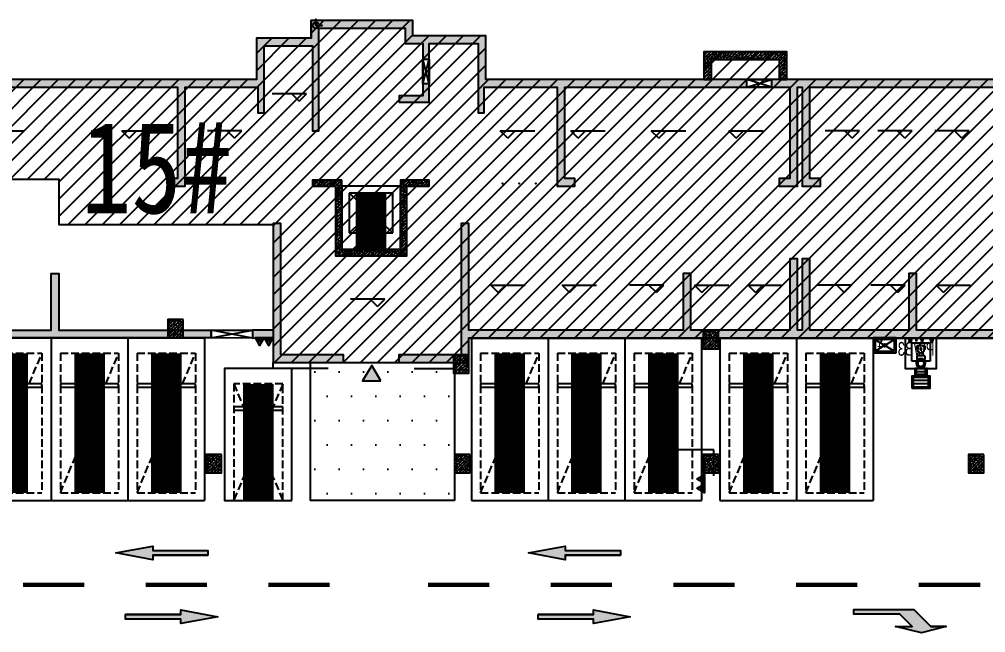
# Model space of a CAD drawing. Extents: x -1338203 to 1886333, y -783476 to 1038610.
# Drawn here: x 580519 to 612019, y 276740 to 296739 of the extents above; entities that cross this region are included whole.
import ezdxf
from ezdxf.enums import TextEntityAlignment as Align

# ---------------------------------------------------------------- set-up
doc = ezdxf.new("R2010")
doc.units = 0
doc.header["$LTSCALE"] = 1000
doc.header["$MEASUREMENT"] = 0
doc.linetypes.add('A-001-平面B2$0$__DASH', pattern=[0.35, 0.25, -0.1])
doc.linetypes.add('DASH', pattern=[0.35, 0.25, -0.1])
for name, color, linetype in [('0P-EQUIP-CW', 7, 'Continuous'), ('0P-PIPE-CW', 3, 'Continuous'), ('A-001-平面参照B1$0$0A-ELEV-PATT', 8, 'Continuous'), ('A-001-平面参照B1$0$0G-NOTE', 4, 'Continuous'), ('A-001-平面参照B1$0$AUDIT_D_220531184525-2', 40, 'Continuous'), ('A-001-车位参照B1$0$A-001-车位参照B1$0$0A-P-PKNG-CAR(A)', 43, 'Continuous'), ('A-001-车位参照B1$0$A-001-车位参照B1$0$0A-P-PKNG-CAR(B)', 21, 'Continuous'), ('A-15-平面B1$0$0A-A-SYMB-ELEV', 150, 'Continuous'), ('A-15-平面B1$0$0A-E-EVTR', 2, 'Continuous'), ('A-15-平面B1$0$0A-S-WALL', 255, 'Continuous'), ('A-15-平面B1$0$A-烟道风道', 57, 'Continuous'), ('p-a-core', 1, 'Continuous'), ('p-a-mini', 150, 'Continuous'), ('p-a-regular', 5, 'Continuous'), ('S-15-柱墙B1_1$0$0S-CW-HATCH', 251, 'Continuous'), ('S-15-柱墙B1_1$0$0S-CW-HATCH-UP', 251, 'Continuous'), ('S-15-柱墙B1_1$0$0S-CW-LINE', 72, 'Continuous'), ('S-15-柱墙B1_1$0$0S-S-HOLE', 55, 'Continuous'), ('S001地下一墙柱$0$S001地下一墙柱$0$0S-CC-LINE', 52, 'Continuous'), ('S001地下一墙柱$0$S001地下一墙柱$0$0S-CW-HATCH', 251, 'Continuous'), ('S001地下一墙柱$0$S001地下一墙柱$0$0S-CW-HATCH-UP', 251, 'Continuous'), ('中心线', 42, 'Continuous'), ('地面指向箭头', 7, 'Continuous'), ('负一层消火栓$0$0P-DIM-FH', 3, 'Continuous'), ('负一层消火栓$0$0P-EQUIP-FH', 7, 'Continuous'), ('负一层集水坑及排水沟$0$P001-预留预埋-B1$0$0A-O-FIXT', 6, 'Continuous'), ('负一层集水坑及排水沟$0$P001-预留预埋-B1$0$0P-EQUIP-WW', 7, 'Continuous'), ('负一层集水坑及排水沟$0$P001-预留预埋-B1$0$A-001-平面B1$0$0A-A-HATH', 8, 'Continuous'), ('负一层集水坑及排水沟$0$P001-预留预埋-B1$0$A-001-平面B1$0$0A-P-ROOF-DRAN', 190, 'Continuous'), ('负一层集水坑及排水沟$0$P001-预留预埋-B1$0$P001-预留预埋-B1$0$0P-EQUIP-WW', 7, 'Continuous')]:
    doc.layers.add(name, color=color, linetype=linetype)
for name, color, linetype, plot in [('A-001-主楼相对位置参照$0$AAD-A-MARK', 6, 'Continuous', False), ('A-15-平面B1$0$AAD-A-MARK', 6, 'Continuous', False), ('S-15-柱墙B1_1$0$AUDIT_D_210419165616-0', 6, 'Continuous', False)]:
    doc.layers.add(name, color=color, linetype=linetype, plot=plot)
doc.styles.add('A-001-平面参照B1$0$AAD-HT', font='simhei.ttf', dxfattribs={"width": 0.6})
doc.styles.add('负一层集水坑及排水沟$0$P001-预留预埋-B1$0$P001-预留预埋-B1$0$AAD-TXT', font='AAD-TXT.shx', dxfattribs={"width": 0.7, "height": 3, "bigfont": 'AAD-HZTXT.shx'})
pattern_1 = [(45, (0, 0), (-53.0330086, 53.0330086), []), (50, (0, 0), (215.178055, -18.82564), [22.5, -247.5]), (355, (0, 0), (-41.6254, 225.65764), [18, -198]), (100.4514, (17.93, -1.57), (173.552815, 206.83186), [19.12206, -210.342634]), (46.1842, (0, 60), (320.17231, -49.6557), [33.75, -371.25]), (96.6356, (26.68, 55.86), (280.39881, 292.23536), [28.68309, -315.5139]), (351.1842, (0, 60), (280.39858, 292.23558), [27, -297]), (21, (30, 45), (179.072116, -120.785667), [22.5, -247.5]), (326, (30, 45), (72.9946, 217.54501), [18, -198]), (71.4514, (44.92, 34.93), (252.06679, 96.75915), [19.12206, -210.342634]), (37.5, (0, 0), (3.647957, 99.868156), [0, -195.6, 0, -201, 0, -198.75]), (7.5, (0, 0), (78.920861, 118.323514), [0, -114.6, 0, -191.1, 0, -75.75]), (327.5, (-66.9, 0), (160.146731, -6.7664615), [0, -75, 0, -234, 0, -310.5]), (317.5, (-96.9, 0), (174.95585, 30.031495), [0, -97.5, 0, -155.4, 0, -220.5])]
pattern_2 = [(45, (0, 0), (-53.0330086, 53.0330086), []), (50, (0, 0), (215.178055, -18.82564), [22.5, -247.5]), (355, (0, 0), (-41.6254, 225.65764), [18, -198]), (100.4514, (17.93, -1.57), (173.552815, 206.83186), [19.12206, -210.342634]), (46.1842, (0, 60), (320.17231, -49.6557), [33.75, -371.25]), (96.6356, (26.68, 55.86), (280.39881, 292.23536), [28.68309, -315.5139]), (351.1842, (0, 60), (280.39858, 292.23558), [27, -297]), (21, (30, 45), (179.072116, -120.785667), [22.5, -247.5]), (326, (30, 45), (72.9946, 217.545014), [18, -198]), (71.4514, (44.92, 34.93), (252.06679, 96.75915), [19.12206, -210.342634]), (37.5, (0, 0), (3.647957, 99.868156), [0, -195.6, 0, -201, 0, -198.75]), (7.5, (0, 0), (78.920861, 118.323514), [0, -114.6, 0, -191.1, 0, -75.75]), (327.5, (-66.9, 0), (160.146731, -6.7664615), [0, -75, 0, -234, 0, -310.5]), (317.5, (-96.9, 0), (174.95585, 30.031495), [0, -97.5, 0, -155.4, 0, -220.5])]

# ---------------------------------------------------------------- blocks, each defined once
blk = doc.blocks.new('A-001-平面参照B1')
at = {"layer": 'A-001-平面参照B1$0$0A-ELEV-PATT'}
h = blk.add_hatch(dxfattribs=at)
h.set_pattern_fill('DOTS', color=256, scale=500)
h.set_pattern_definition([(0, (-766365.4, -306889.1), (396.875, 793.75), [0, -793.75])])
h.paths.add_polyline_path([(-171659, -25840), (-176359, -25840), (-176359, -21340), (-171659, -21340)])
at = {"layer": 'A-001-平面参照B1$0$AUDIT_D_220531184525-2', "ltscale": 0.002}
blk.add_lwpolyline([(-171659, -25840), (-176359, -25840), (-176359, -21340), (-171659, -21340)], close=True, dxfattribs=at)
at = {"layer": 'A-001-平面参照B1$0$0G-NOTE', "style": 'A-001-平面参照B1$0$AAD-HT', "width": 0.8}
blk.add_text('15#', height=3000, rotation=0, dxfattribs=at).set_placement((-183827, -14973), align=Align.MIDDLE_LEFT)
blk = doc.blocks.new('负一层集水坑及排水沟$0$P001-预留预埋-B1$0$$lvtry$00000191')
at = {"color": 0}
for p, q in [((-250, -50, 0), (-39, -219, 0)), ((39, -219, 0), (250, -50, 0)), ((-250, -450, 0), (-39, -281, 0)), ((39, -281, 0), (250, -450, 0))]:
    blk.add_line(p, q, dxfattribs=at)
at = {"color": 0, "elevation": 0}
for points in [[(300, -500), (300, 0), (-300, 0), (-300, -500)], [(250, -450), (250, -50), (-250, -50), (-250, -450)]]:
    blk.add_lwpolyline(points, close=True, dxfattribs=at)
at = {"color": 0}
blk.add_circle((0, -250, 0), 50, dxfattribs=at)
for p in [(0, -50, 0), (0, -250, 0)]:
    blk.add_point(p, dxfattribs=at)
blk = doc.blocks.new('负一层集水坑及排水沟$0$A$C2D5B4FF3')
at = {"layer": '负一层集水坑及排水沟$0$P001-预留预埋-B1$0$A-001-平面B1$0$0A-A-HATH'}
h = blk.add_hatch(dxfattribs=at)
h.set_pattern_fill('STEEL', color=256, scale=150, angle=495)
h.set_pattern_definition([(180, (-208180, -40365.8), (-2e-05, -238.125), []), (180, (-208264.19, -40450), (-2e-05, -238.125), [])])
h.paths.add_polyline_path([(50, 328), (350, 328), (350, 0), (50, 0)])
at = {"layer": '负一层集水坑及排水沟$0$P001-预留预埋-B1$0$0P-EQUIP-WW'}
for p, q in [((450, 491), (-50, 491)), ((450, 391), (-50, 391))]:
    blk.add_line(p, q, dxfattribs=at)
for points in [[(-100, 641), (500, 641), (500, 241), (-100, 241)], [(-50, 591), (450, 591), (450, 291), (-50, 291)]]:
    blk.add_lwpolyline(points, close=True, dxfattribs=at)
at = {"layer": '负一层集水坑及排水沟$0$P001-预留预埋-B1$0$A-001-平面B1$0$0A-P-ROOF-DRAN'}
for points in [[(0, 0), (0, 241), (400, 241), (400, 0)], [(50, 241), (350, 241), (350, 0), (50, 0)]]:
    blk.add_lwpolyline(points, close=True, dxfattribs=at)
blk = doc.blocks.new('负一层集水坑及排水沟$0$P001-预留预埋-B1$0$EREF')
at = {"layer": '负一层集水坑及排水沟$0$P001-预留预埋-B1$0$P001-预留预埋-B1$0$0P-EQUIP-WW'}
for p, q in [((81104, 163835), (81104, 163235)), ((81704, 163835), (81104, 163835)), ((81704, 163235), (81704, 163835)), ((81748, 163902), (81730, 163920)), ((81767, 163905), (81733, 163939)), ((81777, 163917), (81745, 163949)), ((81274, 163735), (81337, 163735)), ((81274, 163735), (81274, 163719)), ((81274, 163719), (81317, 163719)), ((81274, 163706), (81306, 163706)), ((81274, 163706), (81274, 163615)), ((81274, 163615), (81285, 163615)), ((81345, 163529), (81345, 163416)), ((81463, 163529), (81463, 163416)), ((81471, 163735), (81534, 163735)), ((81491, 163719), (81534, 163719)), ((81502, 163706), (81534, 163706)), ((81523, 163615), (81534, 163615)), ((81534, 163735), (81534, 163719)), ((81534, 163706), (81534, 163615)), ((81104, 163235), (81704, 163235)), ((81270, 163416), (81538, 163416)), ((81270, 163416), (81270, 163295)), ((81270, 163295), (81538, 163295)), ((81328, 163289), (81480, 163289)), ((81328, 163289), (81328, 163280)), ((81328, 163280), (81480, 163280)), ((81345, 163295), (81345, 163289)), ((81345, 163280), (81345, 163252)), ((81463, 163295), (81463, 163289)), ((81463, 163280), (81463, 163252)), ((81480, 163289), (81480, 163280)), ((81538, 163416), (81538, 163295))]:
    blk.add_line(p, q, dxfattribs=at)
blk.add_lwpolyline([(80904, 163992), (80904, 162992), (81904, 162992), (81904, 163992)], close=True, dxfattribs=at)
for centre, radius in [((81054, 163926), 50), ((81054, 163926), 35), ((81369, 163926), 40), ((81369, 163926), 25), ((81554, 163926), 25), ((81554, 163926), 15), ((81754, 163926), 50), ((81754, 163926), 25), ((81404, 163635), 121), ((81404, 163635), 27), ((81404, 163170), 151), ((81404, 163170), 102)]:
    blk.add_circle(centre, radius, dxfattribs=at)
at = {"layer": '负一层集水坑及排水沟$0$P001-预留预埋-B1$0$P001-预留预埋-B1$0$0P-EQUIP-WW', "style": '负一层集水坑及排水沟$0$P001-预留预埋-B1$0$P001-预留预埋-B1$0$AAD-TXT', "width": 0.7}
blk.add_text('PWB3', height=450, dxfattribs=at).set_placement((80962, 163414, 3000))
blk = doc.blocks.new('负一层集水坑及排水沟')
at = {"xscale": -1}
blk.add_blockref('负一层集水坑及排水沟$0$P001-预留预埋-B1$0$EREF', (-75055, -184533), dxfattribs=at)
at = {"ltscale": 0.002, "xscale": -1, "rotation": 180}
blk.add_blockref('负一层集水坑及排水沟$0$A$C2D5B4FF3', (-156659, -21540), dxfattribs=at)
at = {"layer": '负一层集水坑及排水沟$0$P001-预留预埋-B1$0$0A-O-FIXT', "xscale": 1.25, "yscale": 0.96}
blk.add_blockref('负一层集水坑及排水沟$0$P001-预留预埋-B1$0$$lvtry$00000191', (-157634, -20540, 0), dxfattribs=at)
blk = doc.blocks.new('S-15-柱墙B1_1', base_point=(-588474, -346969))
at = {"layer": 'S-15-柱墙B1_1$0$0S-CW-HATCH'}
h = blk.add_hatch(color=256, dxfattribs=at)
h.dxf.hatch_style = 1
h.paths.add_polyline_path([(-555084, -357159), (-555084, -356909), (-555534, -356909), (-555534, -353429), (-555784, -353429), (-555784, -357709), (-557824, -357709), (-557824, -357959), (-555534, -357959), (-555534, -357159)])
h.paths.add_polyline_path([(-551715, -357159), (-551715, -356909), (-554084, -356909), (-554084, -357159)])
h.paths.add_polyline_path([(-560414, -348869), (-560614, -348869), (-560614, -349469), (-559634, -349469), (-559634, -349269), (-560414, -349269)], flags=17)
h.paths.add_polyline_path([(-584784, -348869), (-584984, -348869), (-584984, -349269), (-585764, -349269), (-585764, -349469), (-584784, -349469)], flags=17)
h.paths.add_polyline_path([(-600324, -350829), (-600574, -350829), (-600574, -357159), (-600224, -357160), (-600224, -356909), (-600324, -356909), (-600324, -352209), (-599974, -352209), (-599974, -351959), (-600324, -351959)])
h.paths.add_polyline_path([(-545074, -355509), (-544824, -355509), (-544824, -356609), (-545074, -356609), (-545074, -356909), (-548299, -356909), (-548299, -355969), (-548549, -355969), (-548549, -356909), (-550365, -356909), (-550365, -357159), (-544824, -357159), (-544824, -350829), (-545074, -350829), (-545074, -350129), (-544824, -350129), (-544824, -348729), (-554984, -348729), (-554984, -347379), (-556764, -347379), (-556764, -346809), (-560084, -346809), (-560084, -347309), (-562464, -347309), (-562464, -348729), (-582934, -348729), (-582934, -347309), (-585314, -347309), (-585314, -346809), (-588634, -346809), (-588634, -347379), (-590414, -347379), (-590414, -348729), (-600574, -348729), (-600574, -350129), (-600324, -350129), (-600324, -348979), (-592984, -348979), (-592984, -351959), (-593314, -351959), (-593314, -352209), (-592734, -352209), (-592734, -348979), (-590364, -348979), (-590364, -349819), (-590164, -349819), (-590164, -347629), (-588584, -347629), (-588584, -350409), (-588384, -350409), (-588384, -347059), (-585564, -347059), (-585564, -347559), (-584984, -347559), (-584984, -348069), (-584784, -348069), (-584784, -347559), (-583184, -347559), (-583184, -349819), (-582984, -349819), (-582984, -348979), (-580614, -348979), (-580614, -352209), (-580034, -352209), (-580034, -351959), (-580364, -351959), (-580364, -348979), (-574424, -348979), (-574424, -348729), (-573624, -348729), (-573624, -348979), (-573024, -348979), (-573024, -351959), (-573374, -351959), (-573374, -352209), (-572774, -352209), (-572774, -348979), (-572624, -348979), (-572624, -352209), (-572024, -352209), (-572024, -351959), (-572374, -351959), (-572374, -348979), (-565034, -348979), (-565034, -351959), (-565364, -351959), (-565364, -352209), (-564784, -352209), (-564784, -348979), (-562414, -348979), (-562414, -349819), (-562214, -349819), (-562214, -347559), (-560614, -347559), (-560614, -348069), (-560414, -348069), (-560414, -347559), (-559834, -347559), (-559834, -347059), (-557014, -347059), (-557014, -350409), (-556814, -350409), (-556814, -347629), (-555234, -347629), (-555234, -349819), (-555034, -349819), (-555034, -348979), (-552664, -348979), (-552664, -352209), (-552084, -352209), (-552084, -351959), (-552414, -351959), (-552414, -348979), (-545074, -348979), (-545074, -351959), (-545424, -351959), (-545424, -352209), (-545074, -352209)])
h = blk.add_hatch(color=256, dxfattribs=at)
h.dxf.hatch_style = 1
h.paths.add_polyline_path([(-575574, -348729), (-575574, -348079), (-573374, -348079), (-573374, -348729), (-573124, -348729), (-573124, -347829), (-575824, -347829), (-575824, -348729)])
h = blk.add_hatch(color=256, dxfattribs=at)
h.dxf.hatch_style = 1
h.paths.add_polyline_path([(-587634, -352009), (-588584, -352009), (-588584, -352209), (-587834, -352209), (-587834, -354479), (-585514, -354479), (-585514, -352209), (-584784, -352209), (-584784, -352009), (-585714, -352009), (-585714, -354279), (-587634, -354279)])
h = blk.add_hatch(color=256, dxfattribs=at)
h.dxf.hatch_style = 1
h.paths.add_polyline_path([(-590539, -357160), (-589864, -357159), (-589864, -357959), (-587574, -357959), (-587574, -357709), (-589614, -357709), (-589614, -353429), (-589864, -353429), (-589864, -356909), (-590539, -356909)])
h = blk.add_hatch(color=256, dxfattribs=at)
h.dxf.hatch_style = 1
h.paths.add_polyline_path([(-559624, -357959), (-559624, -357709), (-561664, -357709), (-561664, -353429), (-561914, -353429), (-561914, -356909), (-568899, -356909), (-568899, -355059), (-569149, -355059), (-569149, -356909), (-572374, -356909), (-572374, -354579), (-572624, -354579), (-572624, -356909), (-572774, -356909), (-572774, -354579), (-573024, -354579), (-573024, -356909), (-576249, -356909), (-576249, -355059), (-576499, -355059), (-576499, -356909), (-583484, -356909), (-583484, -353429), (-583734, -353429), (-583734, -357709), (-585774, -357709), (-585774, -357959), (-583484, -357959), (-583484, -357159), (-561914, -357159), (-561914, -357959)])
h = blk.add_hatch(color=256, dxfattribs=at)
h.dxf.hatch_style = 1
h.paths.add_polyline_path([(-597099, -356909), (-597099, -355059), (-596849, -355059), (-596849, -356909), (-591889, -356909), (-591889, -357159), (-599024, -357160), (-599024, -356909)])
at = {"layer": 'S-15-柱墙B1_1$0$0S-CW-HATCH-UP'}
h = blk.add_hatch(dxfattribs=at)
h.set_pattern_fill('钢筋混凝土', color=256, scale=30)
h.set_pattern_definition([(45, (0, 0), (-53.0330086, 53.0330086), []), (50, (0, 0), (215.178055, -18.82564), [22.5, -247.5]), (355, (0, 0), (-41.6254, 225.65764), [18, -198]), (100.4514, (17.93, -1.57), (173.552815, 206.83186), [19.12206, -210.342634]), (46.1842, (0, 60), (320.17231, -49.6557), [33.75, -371.25]), (96.6356, (26.68, 55.86), (280.39881, 292.23536), [28.68309, -315.5139]), (351.1842, (0, 60), (280.39858, 292.23558), [27, -297]), (21, (30, 45), (179.072116, -120.785667), [22.5, -247.5]), (326, (30, 45), (72.9946, 217.545014), [18, -198]), (71.4514, (44.92, 34.93), (252.06679, 96.75915), [19.12206, -210.342634]), (37.5, (0, 0), (3.647957, 99.868156), [0, -195.6, 0, -201, 0, -198.75]), (7.5, (0, 0), (78.920861, 118.323514), [0, -114.6, 0, -191.1, 0, -75.75]), (327.5, (-66.9, 0), (160.146731, -6.7664615), [0, -75, 0, -234, 0, -310.5]), (317.5, (-96.9, 0), (174.95585, 30.031495), [0, -97.5, 0, -155.4, 0, -220.5])])
h.paths.add_polyline_path([(-555084, -357159), (-555084, -356909), (-555534, -356909), (-555534, -353429), (-555784, -353429), (-555784, -357709), (-557824, -357709), (-557824, -357959), (-555534, -357959), (-555534, -357159)])
h.paths.add_polyline_path([(-551715, -357159), (-551715, -356909), (-554084, -356909), (-554084, -357159)])
h.paths.add_polyline_path([(-560414, -348869), (-560614, -348869), (-560614, -349469), (-559634, -349469), (-559634, -349269), (-560414, -349269)], flags=17)
h.paths.add_polyline_path([(-584784, -348869), (-584984, -348869), (-584984, -349269), (-585764, -349269), (-585764, -349469), (-584784, -349469)], flags=17)
h.paths.add_polyline_path([(-600324, -350829), (-600574, -350829), (-600574, -357159), (-600224, -357160), (-600224, -356909), (-600324, -356909), (-600324, -352209), (-599974, -352209), (-599974, -351959), (-600324, -351959)])
h.paths.add_polyline_path([(-545074, -355509), (-544824, -355509), (-544824, -356609), (-545074, -356609), (-545074, -356909), (-548299, -356909), (-548299, -355969), (-548549, -355969), (-548549, -356909), (-550365, -356909), (-550365, -357159), (-544824, -357159), (-544824, -350829), (-545074, -350829), (-545074, -350129), (-544824, -350129), (-544824, -348729), (-554984, -348729), (-554984, -347379), (-556764, -347379), (-556764, -346809), (-560084, -346809), (-560084, -347309), (-562464, -347309), (-562464, -348729), (-582934, -348729), (-582934, -347309), (-585314, -347309), (-585314, -346809), (-588634, -346809), (-588634, -347379), (-590414, -347379), (-590414, -348729), (-600574, -348729), (-600574, -350129), (-600324, -350129), (-600324, -348979), (-592984, -348979), (-592984, -351959), (-593314, -351959), (-593314, -352209), (-592734, -352209), (-592734, -348979), (-590364, -348979), (-590364, -349819), (-590164, -349819), (-590164, -347629), (-588584, -347629), (-588584, -350409), (-588384, -350409), (-588384, -347059), (-585564, -347059), (-585564, -347559), (-584984, -347559), (-584984, -348069), (-584784, -348069), (-584784, -347559), (-583184, -347559), (-583184, -349819), (-582984, -349819), (-582984, -348979), (-580614, -348979), (-580614, -352209), (-580034, -352209), (-580034, -351959), (-580364, -351959), (-580364, -348979), (-574424, -348979), (-574424, -348729), (-573624, -348729), (-573624, -348979), (-573024, -348979), (-573024, -351959), (-573374, -351959), (-573374, -352209), (-572774, -352209), (-572774, -348979), (-572624, -348979), (-572624, -352209), (-572024, -352209), (-572024, -351959), (-572374, -351959), (-572374, -348979), (-565034, -348979), (-565034, -351959), (-565364, -351959), (-565364, -352209), (-564784, -352209), (-564784, -348979), (-562414, -348979), (-562414, -349819), (-562214, -349819), (-562214, -347559), (-560614, -347559), (-560614, -348069), (-560414, -348069), (-560414, -347559), (-559834, -347559), (-559834, -347059), (-557014, -347059), (-557014, -350409), (-556814, -350409), (-556814, -347629), (-555234, -347629), (-555234, -349819), (-555034, -349819), (-555034, -348979), (-552664, -348979), (-552664, -352209), (-552084, -352209), (-552084, -351959), (-552414, -351959), (-552414, -348979), (-545074, -348979), (-545074, -351959), (-545424, -351959), (-545424, -352209), (-545074, -352209)])
h = blk.add_hatch(dxfattribs=at)
h.set_pattern_fill('钢筋混凝土', color=256, scale=30)
h.set_pattern_definition(pattern_2)
h.paths.add_polyline_path([(-575574, -348729), (-575574, -348079), (-573374, -348079), (-573374, -348729), (-573124, -348729), (-573124, -347829), (-575824, -347829), (-575824, -348729)])
h = blk.add_hatch(dxfattribs=at)
h.set_pattern_fill('钢筋混凝土', color=256, scale=30)
h.set_pattern_definition(pattern_1)
h.paths.add_polyline_path([(-587634, -352009), (-588584, -352009), (-588584, -352209), (-587834, -352209), (-587834, -354479), (-585514, -354479), (-585514, -352209), (-584784, -352209), (-584784, -352009), (-585714, -352009), (-585714, -354279), (-587634, -354279)])
h = blk.add_hatch(dxfattribs=at)
h.set_pattern_fill('钢筋混凝土', color=256, scale=30)
h.set_pattern_definition(pattern_2)
h.paths.add_polyline_path([(-590539, -357160), (-589864, -357159), (-589864, -357959), (-587574, -357959), (-587574, -357709), (-589614, -357709), (-589614, -353429), (-589864, -353429), (-589864, -356909), (-590539, -356909)])
h = blk.add_hatch(dxfattribs=at)
h.set_pattern_fill('钢筋混凝土', color=256, scale=30)
h.set_pattern_definition(pattern_1)
h.paths.add_polyline_path([(-559624, -357959), (-559624, -357709), (-561664, -357709), (-561664, -353429), (-561914, -353429), (-561914, -356909), (-568899, -356909), (-568899, -355059), (-569149, -355059), (-569149, -356909), (-572374, -356909), (-572374, -354579), (-572624, -354579), (-572624, -356909), (-572774, -356909), (-572774, -354579), (-573024, -354579), (-573024, -356909), (-576249, -356909), (-576249, -355059), (-576499, -355059), (-576499, -356909), (-583484, -356909), (-583484, -353429), (-583734, -353429), (-583734, -357709), (-585774, -357709), (-585774, -357959), (-583484, -357959), (-583484, -357159), (-561914, -357159), (-561914, -357959)])
h = blk.add_hatch(dxfattribs=at)
h.set_pattern_fill('钢筋混凝土', color=256, scale=30)
h.set_pattern_definition(pattern_2)
h.paths.add_polyline_path([(-597099, -356909), (-597099, -355059), (-596849, -355059), (-596849, -356909), (-591889, -356909), (-591889, -357159), (-599024, -357160), (-599024, -356909)])
at = {"layer": 'S-15-柱墙B1_1$0$0S-CW-LINE'}
for points in [[(-600324, -348979), (-592984, -348979), (-592984, -351959), (-593314, -351959), (-593314, -352209), (-592734, -352209), (-592734, -348979), (-590364, -348979), (-590364, -349819), (-590164, -349819), (-590164, -347629), (-588584, -347629), (-588584, -350409), (-588384, -350409), (-588384, -347059), (-585564, -347059), (-585564, -347559), (-584984, -347559), (-584984, -349269), (-585764, -349269), (-585764, -349469), (-584784, -349469), (-584784, -347559), (-583184, -347559), (-583184, -349819), (-582984, -349819), (-582984, -348979), (-580614, -348979), (-580614, -352209), (-580034, -352209), (-580034, -351959), (-580364, -351959), (-580364, -348979), (-573024, -348979), (-573024, -351959), (-573374, -351959), (-573374, -352209), (-572774, -352209), (-572774, -348979), (-572624, -348979), (-572624, -352209), (-572024, -352209), (-572024, -351959), (-572374, -351959), (-572374, -348979), (-565034, -348979)], [(-562464, -348729), (-582934, -348729), (-582934, -347309), (-585314, -347309), (-585314, -346809), (-588634, -346809), (-588634, -347379), (-590414, -347379), (-590414, -348729), (-600574, -348729)], [(-575574, -348729), (-575574, -348079), (-573374, -348079), (-573374, -348729), (-573124, -348729), (-573124, -347829), (-575824, -347829), (-575824, -348729), (-575574, -348729)], [(-590539, -357160), (-589864, -357159), (-589864, -357959), (-587574, -357959), (-587574, -357709), (-589614, -357709), (-589614, -353429), (-589864, -353429), (-589864, -356909), (-590539, -356909), (-590539, -357160)], [(-597099, -356909), (-597099, -355059), (-596849, -355059), (-596849, -356909), (-591889, -356909), (-591889, -357159), (-599024, -357160), (-599024, -356909), (-597099, -356909)]]:
    blk.add_lwpolyline(points, dxfattribs=at)
blk.add_lwpolyline([(-587634, -352009), (-588584, -352009), (-588584, -352209), (-587834, -352209), (-587834, -354479), (-585514, -354479), (-585514, -352209), (-584784, -352209), (-584784, -352009), (-585714, -352009), (-585714, -354279), (-587634, -354279)], close=True, dxfattribs=at)
at = {"layer": 'S-15-柱墙B1_1$0$0S-CW-LINE', "flags": 128}
blk.add_lwpolyline([(-561914, -356909), (-568899, -356909), (-568899, -355059), (-569149, -355059), (-569149, -356909), (-572374, -356909), (-572374, -354579), (-572624, -354579), (-572624, -356909), (-572774, -356909), (-572774, -354579), (-573024, -354579), (-573024, -356909), (-576249, -356909), (-576249, -355059), (-576499, -355059), (-576499, -356909), (-583484, -356909), (-583484, -353429), (-583734, -353429), (-583734, -357709), (-585774, -357709), (-585774, -357959), (-583484, -357959), (-583484, -357159), (-561914, -357159)], dxfattribs=at)
at = {"layer": 'S-15-柱墙B1_1$0$0S-S-HOLE'}
for p, q in [((-584984, -348869), (-584784, -348069)), ((-584784, -348869), (-584984, -348069)), ((-574424, -348979), (-573624, -348729)), ((-573624, -348979), (-574424, -348729)), ((-591889, -357159), (-590539, -356909)), ((-590539, -357160), (-591889, -356909))]:
    blk.add_line(p, q, dxfattribs=at)
for points in [[(-584984, -348069), (-584784, -348069), (-584784, -348869), (-584984, -348869)], [(-574424, -348729), (-573624, -348729), (-573624, -348979), (-574424, -348979)], [(-591889, -356909), (-590539, -356909), (-590539, -357160), (-591889, -357159)]]:
    blk.add_lwpolyline(points, close=True, dxfattribs=at)
at = {"layer": 'S-15-柱墙B1_1$0$0S-S-HOLE', "flags": 128}
blk.add_lwpolyline([(-599024, -357159), (-599024, -356909), (-597099, -356909), (-597099, -355059), (-596849, -355059), (-596849, -356909), (-591889, -356909), (-591889, -357159), (-599024, -357159)], dxfattribs=at)
at = {"layer": 'S-15-柱墙B1_1$0$AUDIT_D_210419165616-0'}
blk.add_lwpolyline([(-588474, -346969), (-588274, -346969), (-588474, -346969), (-588474, -346769), (-588474, -346969), (-588474, -346769)], close=True, dxfattribs=at)
blk.add_circle((-588474, -346969), 100, dxfattribs=at)
blk.add_circle((-588474, -346969), 100, dxfattribs=at)
blk.add_circle((-588474, -346969), 100, dxfattribs=at)
blk = doc.blocks.new('S001地下一墙柱')
at = {"layer": 'S001地下一墙柱$0$S001地下一墙柱$0$0S-CW-HATCH'}
h = blk.add_hatch(color=256, dxfattribs=at)
h.dxf.hatch_style = 1
h.paths.add_polyline_path([(-180502, -19940), (-181002, -19940), (-181002, -20540), (-180502, -20540)])
h = blk.add_hatch(color=256, dxfattribs=at)
h.dxf.hatch_style = 1
h.paths.add_polyline_path([(-163059, -20290), (-163559, -20290), (-163559, -20890), (-163059, -20890)])
h = blk.add_hatch(color=256, dxfattribs=at)
h.dxf.hatch_style = 1
h.paths.add_polyline_path([(-171189, -21090), (-171689, -21090), (-171689, -21690), (-171189, -21690)])
h = blk.add_hatch(color=256, dxfattribs=at)
h.dxf.hatch_style = 1
h.paths.add_polyline_path([(-179259, -24340), (-179759, -24340), (-179759, -24940), (-179259, -24940)])
h = blk.add_hatch(color=256, dxfattribs=at)
h.dxf.hatch_style = 1
h.paths.add_polyline_path([(-171159, -24340), (-171659, -24340), (-171659, -24940), (-171159, -24940)])
h = blk.add_hatch(color=256, dxfattribs=at)
h.dxf.hatch_style = 1
h.paths.add_polyline_path([(-163059, -24340), (-163559, -24340), (-163559, -24940), (-163059, -24940)])
h = blk.add_hatch(color=256, dxfattribs=at)
h.dxf.hatch_style = 1
h.paths.add_polyline_path([(-154409, -24340), (-154909, -24340), (-154909, -24940), (-154409, -24940)])
at = {"layer": 'S001地下一墙柱$0$S001地下一墙柱$0$0S-CW-HATCH-UP'}
h = blk.add_hatch(dxfattribs=at)
h.set_pattern_fill('钢筋混凝土', color=256, scale=30)
h.set_pattern_definition([(45, (-148191.57, -10988.27), (-53.03301, 53.03301), []), (50, (-148191.57, -10988.27), (215.1781, -18.8256), [22.5, -247.5]), (355, (-148191.57, -10988.27), (-41.6254, 225.6576), [18, -198]), (100.4514, (-148173.64, -10989.84), (173.5528, 206.8319), [19.122, -210.3426]), (46.1842, (-148191.57, -10928.27), (320.1723, -49.6557), [33.75, -371.25]), (96.6356, (-148164.9, -10932.4), (280.3988, 292.2354), [28.683, -315.514]), (351.1842, (-148191.57, -10928.27), (280.3986, 292.2356), [27, -297]), (21, (-148161.57, -10943.27), (179.0721, -120.7857), [22.5, -247.5]), (326, (-148161.57, -10943.27), (72.9946, 217.545), [18, -198]), (71.4514, (-148146.65, -10953.34), (252.0668, 96.7591), [19.122, -210.3426]), (37.5, (-148191.57, -10988.27), (3.64796, 99.86816), [0, -195.6, 0, -201, 0, -198.75]), (7.5, (-148191.57, -10988.27), (78.92086, 118.3235), [0, -114.6, 0, -191.1, 0, -75.75]), (327.5, (-148258.47, -10988.27), (160.14673, -6.76646), [0, -75, 0, -234, 0, -310.5]), (317.5, (-148288.47, -10988.27), (174.95585, 30.0315), [0, -97.5, 0, -155.4, 0, -220.5])])
h.paths.add_polyline_path([(-180502, -19940), (-181002, -19940), (-181002, -20540), (-180502, -20540)])
h = blk.add_hatch(dxfattribs=at)
h.set_pattern_fill('钢筋混凝土', color=256, scale=30)
h.set_pattern_definition([(45, (-130748.035, -11338.27), (-53.03301, 53.03301), []), (50, (-130748.04, -11338.27), (215.1781, -18.8256), [22.5, -247.5]), (355, (-130748.04, -11338.27), (-41.6254, 225.6576), [18, -198]), (100.4514, (-130730.1, -11339.84), (173.5528, 206.8319), [19.122, -210.3426]), (46.1842, (-130748.04, -11278.27), (320.1723, -49.6557), [33.75, -371.25]), (96.6356, (-130721.35, -11282.4), (280.3988, 292.2354), [28.683, -315.514]), (351.1842, (-130748.04, -11278.27), (280.3986, 292.2356), [27, -297]), (21, (-130718.04, -11293.27), (179.0721, -120.7857), [22.5, -247.5]), (326, (-130718.04, -11293.27), (72.9946, 217.545), [18, -198]), (71.4514, (-130703.11, -11303.34), (252.0668, 96.7591), [19.122, -210.3426]), (37.5, (-130748.035, -11338.27), (3.64796, 99.86816), [0, -195.6, 0, -201, 0, -198.75]), (7.5, (-130748.04, -11338.27), (78.92086, 118.3235), [0, -114.6, 0, -191.1, 0, -75.75]), (327.5, (-130814.935, -11338.27), (160.14673, -6.76646), [0, -75, 0, -234, 0, -310.5]), (317.5, (-130844.94, -11338.27), (174.95585, 30.0315), [0, -97.5, 0, -155.4, 0, -220.5])])
h.paths.add_polyline_path([(-163059, -20290), (-163559, -20290), (-163559, -20890), (-163059, -20890)])
h = blk.add_hatch(dxfattribs=at)
h.set_pattern_fill('钢筋混凝土', color=256, scale=30)
h.set_pattern_definition([(45, (-138878.035, -12138.27), (-53.03301, 53.03301), []), (50, (-138878.04, -12138.27), (215.1781, -18.8256), [22.5, -247.5]), (355, (-138878.04, -12138.27), (-41.6254, 225.6576), [18, -198]), (100.4514, (-138860.1, -12139.84), (173.5528, 206.8319), [19.122, -210.3426]), (46.1842, (-138878.04, -12078.27), (320.1723, -49.6557), [33.75, -371.25]), (96.6356, (-138851.35, -12082.4), (280.3988, 292.2354), [28.683, -315.514]), (351.1842, (-138878.04, -12078.27), (280.3986, 292.2356), [27, -297]), (21, (-138848.04, -12093.27), (179.0721, -120.7857), [22.5, -247.5]), (326, (-138848.04, -12093.27), (72.9946, 217.545), [18, -198]), (71.4514, (-138833.11, -12103.34), (252.0668, 96.7591), [19.122, -210.3426]), (37.5, (-138878.035, -12138.27), (3.64796, 99.86816), [0, -195.6, 0, -201, 0, -198.75]), (7.5, (-138878.04, -12138.27), (78.92086, 118.3235), [0, -114.6, 0, -191.1, 0, -75.75]), (327.5, (-138944.935, -12138.27), (160.14673, -6.76646), [0, -75, 0, -234, 0, -310.5]), (317.5, (-138974.94, -12138.27), (174.95585, 30.0315), [0, -97.5, 0, -155.4, 0, -220.5])])
h.paths.add_polyline_path([(-171189, -21090), (-171689, -21090), (-171689, -21690), (-171189, -21690)])
h = blk.add_hatch(dxfattribs=at)
h.set_pattern_fill('钢筋混凝土', color=256, scale=30)
h.set_pattern_definition([(45, (-146948.035, -15388.27), (-53.03301, 53.03301), []), (50, (-146948.04, -15388.27), (215.1781, -18.8256), [22.5, -247.5]), (355, (-146948.04, -15388.27), (-41.6254, 225.6576), [18, -198]), (100.4514, (-146930.1, -15389.84), (173.5528, 206.8319), [19.122, -210.3426]), (46.1842, (-146948.04, -15328.27), (320.1723, -49.6557), [33.75, -371.25]), (96.6356, (-146921.35, -15332.4), (280.3988, 292.2354), [28.683, -315.514]), (351.1842, (-146948.04, -15328.27), (280.3986, 292.2356), [27, -297]), (21, (-146918.04, -15343.27), (179.0721, -120.7857), [22.5, -247.5]), (326, (-146918.04, -15343.27), (72.9946, 217.545), [18, -198]), (71.4514, (-146903.11, -15353.34), (252.0668, 96.7591), [19.122, -210.3426]), (37.5, (-146948.035, -15388.27), (3.64796, 99.86816), [0, -195.6, 0, -201, 0, -198.75]), (7.5, (-146948.04, -15388.27), (78.92086, 118.3235), [0, -114.6, 0, -191.1, 0, -75.75]), (327.5, (-147014.935, -15388.27), (160.14673, -6.76646), [0, -75, 0, -234, 0, -310.5]), (317.5, (-147044.94, -15388.27), (174.95585, 30.0315), [0, -97.5, 0, -155.4, 0, -220.5])])
h.paths.add_polyline_path([(-179259, -24340), (-179759, -24340), (-179759, -24940), (-179259, -24940)])
h = blk.add_hatch(dxfattribs=at)
h.set_pattern_fill('钢筋混凝土', color=256, scale=30)
h.set_pattern_definition([(45, (-138848.035, -15388.27), (-53.03301, 53.03301), []), (50, (-138848.04, -15388.27), (215.1781, -18.8256), [22.5, -247.5]), (355, (-138848.04, -15388.27), (-41.6254, 225.6576), [18, -198]), (100.4514, (-138830.1, -15389.84), (173.5528, 206.8319), [19.122, -210.3426]), (46.1842, (-138848.04, -15328.27), (320.1723, -49.6557), [33.75, -371.25]), (96.6356, (-138821.35, -15332.4), (280.3988, 292.2354), [28.683, -315.514]), (351.1842, (-138848.04, -15328.27), (280.3986, 292.2356), [27, -297]), (21, (-138818.04, -15343.27), (179.0721, -120.7857), [22.5, -247.5]), (326, (-138818.04, -15343.27), (72.9946, 217.545), [18, -198]), (71.4514, (-138803.11, -15353.34), (252.0668, 96.7591), [19.122, -210.3426]), (37.5, (-138848.035, -15388.27), (3.64796, 99.86816), [0, -195.6, 0, -201, 0, -198.75]), (7.5, (-138848.04, -15388.27), (78.92086, 118.3235), [0, -114.6, 0, -191.1, 0, -75.75]), (327.5, (-138914.935, -15388.27), (160.14673, -6.76646), [0, -75, 0, -234, 0, -310.5]), (317.5, (-138944.94, -15388.27), (174.95585, 30.0315), [0, -97.5, 0, -155.4, 0, -220.5])])
h.paths.add_polyline_path([(-171159, -24340), (-171659, -24340), (-171659, -24940), (-171159, -24940)])
h = blk.add_hatch(dxfattribs=at)
h.set_pattern_fill('钢筋混凝土', color=256, scale=30)
h.set_pattern_definition([(45, (-130748.035, -15388.27), (-53.03301, 53.03301), []), (50, (-130748.04, -15388.27), (215.1781, -18.8256), [22.5, -247.5]), (355, (-130748.04, -15388.27), (-41.6254, 225.6576), [18, -198]), (100.4514, (-130730.1, -15389.84), (173.5528, 206.8319), [19.122, -210.3426]), (46.1842, (-130748.04, -15328.27), (320.1723, -49.6557), [33.75, -371.25]), (96.6356, (-130721.35, -15332.4), (280.3988, 292.2354), [28.683, -315.514]), (351.1842, (-130748.04, -15328.27), (280.3986, 292.2356), [27, -297]), (21, (-130718.04, -15343.27), (179.0721, -120.7857), [22.5, -247.5]), (326, (-130718.04, -15343.27), (72.9946, 217.545), [18, -198]), (71.4514, (-130703.11, -15353.34), (252.0668, 96.7591), [19.122, -210.3426]), (37.5, (-130748.035, -15388.27), (3.64796, 99.86816), [0, -195.6, 0, -201, 0, -198.75]), (7.5, (-130748.04, -15388.27), (78.92086, 118.3235), [0, -114.6, 0, -191.1, 0, -75.75]), (327.5, (-130814.935, -15388.27), (160.14673, -6.76646), [0, -75, 0, -234, 0, -310.5]), (317.5, (-130844.94, -15388.27), (174.95585, 30.0315), [0, -97.5, 0, -155.4, 0, -220.5])])
h.paths.add_polyline_path([(-163059, -24340), (-163559, -24340), (-163559, -24940), (-163059, -24940)])
h = blk.add_hatch(dxfattribs=at)
h.set_pattern_fill('钢筋混凝土', color=256, scale=30)
h.set_pattern_definition([(45, (-122098.035, -15388.27), (-53.03301, 53.03301), []), (50, (-122098.03, -15388.27), (215.1781, -18.8256), [22.5, -247.5]), (355, (-122098.03, -15388.27), (-41.6254, 225.6576), [18, -198]), (100.4514, (-122080.1, -15389.84), (173.5528, 206.8319), [19.122, -210.3426]), (46.1842, (-122098.03, -15328.27), (320.1723, -49.6557), [33.75, -371.25]), (96.6356, (-122071.35, -15332.4), (280.3988, 292.2354), [28.683, -315.514]), (351.1842, (-122098.03, -15328.27), (280.3986, 292.2356), [27, -297]), (21, (-122068.03, -15343.27), (179.0721, -120.7857), [22.5, -247.5]), (326, (-122068.03, -15343.27), (72.9946, 217.545), [18, -198]), (71.4514, (-122053.11, -15353.34), (252.0668, 96.7591), [19.122, -210.3426]), (37.5, (-122098.035, -15388.27), (3.64796, 99.86816), [0, -195.6, 0, -201, 0, -198.75]), (7.5, (-122098.03, -15388.27), (78.92086, 118.3235), [0, -114.6, 0, -191.1, 0, -75.75]), (327.5, (-122164.935, -15388.27), (160.14673, -6.76646), [0, -75, 0, -234, 0, -310.5]), (317.5, (-122194.93, -15388.27), (174.95585, 30.0315), [0, -97.5, 0, -155.4, 0, -220.5])])
h.paths.add_polyline_path([(-154409, -24340), (-154909, -24340), (-154909, -24940), (-154409, -24940)])
at = {"layer": 'S001地下一墙柱$0$S001地下一墙柱$0$0S-CC-LINE'}
for points in [[(-180502, -19940), (-181002, -19940), (-181002, -20540), (-180502, -20540)], [(-163059, -20290), (-163559, -20290), (-163559, -20890), (-163059, -20890)], [(-171189, -21090), (-171689, -21090), (-171689, -21690), (-171189, -21690)], [(-179259, -24340), (-179759, -24340), (-179759, -24940), (-179259, -24940)], [(-171159, -24340), (-171659, -24340), (-171659, -24940), (-171159, -24940)], [(-163059, -24340), (-163559, -24340), (-163559, -24940), (-163059, -24940)], [(-154409, -24340), (-154909, -24340), (-154909, -24940), (-154409, -24940)]]:
    blk.add_lwpolyline(points, close=True, dxfattribs=at)
at = {"ltscale": 0.002}
blk.add_blockref('S-15-柱墙B1_1', (-176179, -10350), dxfattribs=at)
blk = doc.blocks.new('负一层消火栓$0$$TwtSys$00000546')
h = blk.add_hatch()
h.set_pattern_fill('ANSI31', color=256, scale=200, style=0)
h.set_pattern_definition([(45, (-38543.802, -6670.83), (-17.67767, 17.67767), [])])
h.paths.add_polyline_path([(-65, 174), (65, 174), (65, 44), (-65, 44)])
for points in [[(0, 344), (-198, 0), (198, 0)], [(-65, 174), (65, 174), (65, 44), (-65, 44)]]:
    blk.add_lwpolyline(points, close=True)
blk = doc.blocks.new('负一层消火栓')
at = {"layer": '负一层消火栓$0$0P-DIM-FH'}
for p, q in [((-163209, -24190, 800), (-165309, -24190, 800)), ((-163209, -25040, 800), (-163209, -24190, 800))]:
    blk.add_line(p, q, dxfattribs=at)
at = {"layer": '负一层消火栓$0$0P-EQUIP-FH', "zscale": 0.75}
for p, xscale, yscale, rotation in [((-178015, -20540), 0.75, 0.75, 180), ((-177718, -20540), 0.75, 0.75, 180), ((-163509, -25141, 800), -0.7500000000000013, 0.7500000000000013, 90), ((-163509, -25439, 800), -0.7500000000000013, 0.7500000000000013, 90)]:
    blk.add_blockref('负一层消火栓$0$$TwtSys$00000546', p, dxfattribs=dict(at, xscale=xscale, yscale=yscale, rotation=rotation))
blk = doc.blocks.new('$TwtSys$00000320')
at = {"const_width": 20}
for points in [[(0, 0), (0, -121)], [(-37, -83), (37, -83)]]:
    blk.add_lwpolyline(points, dxfattribs=at)
blk = doc.blocks.new('A$Cee0fc4ce')
at = {"layer": '0P-PIPE-CW', "linetype": 'Continuous'}
blk.add_arc((-157809, -20615), 75, 315, 225, dxfattribs=at)
at = {"layer": '0P-EQUIP-CW', "xscale": 1.5, "yscale": 1.5, "zscale": 1.5}
blk.add_blockref('$TwtSys$00000320', (-157809, -20690), dxfattribs=at)
blk = doc.blocks.new('左转或右转')
at = {"layer": '地面指向箭头'}
blk.add_hatch(color=251, dxfattribs=at).paths.add_polyline_path([(3221046, 2451667), (3221247, 2450864), (3221247, 2451366), (3221799, 2451918), (3221799, 2453874), (3221648, 2453874), (3221648, 2452369), (3221247, 2451968), (3221247, 2452519)])
at = {"layer": '地面指向箭头', "color": 251}
blk.add_lwpolyline([(3221247, 2450864), (3221046, 2451667), (3221247, 2452519), (3221247, 2451968), (3221648, 2452369), (3221648, 2453874), (3221799, 2453874), (3221799, 2451918), (3221247, 2451366), (3221247, 2450864), (3221247, 2451366)], dxfattribs=at)
blk = doc.blocks.new('直行')
at = {"layer": '地面指向箭头'}
blk.add_hatch(color=251, dxfattribs=at).paths.add_polyline_path([(-29241, 4059962), (-29466, 4058762), (-29316, 4058762), (-29316, 4056961), (-29166, 4056961), (-29166, 4058762), (-29016, 4058762)])
at = {"layer": '地面指向箭头', "color": 251}
blk.add_lwpolyline([(-29316, 4058762), (-29316, 4056961), (-29316, 4058762), (-29316, 4058762), (-29466, 4058762), (-29241, 4059962), (-29016, 4058762), (-29166, 4058762), (-29166, 4056961), (-29316, 4056961), (-29316, 4056961)], dxfattribs=at)
blk = doc.blocks.new('A$C9cb663f1')
at = {"layer": '中心线', "color": 251, "const_width": 150}
for points in [[(167989, -83461), (169989, -83461)], [(171989, -83461), (173989, -83461)], [(175989, -83461), (177989, -83461)], [(181193, -83461), (183193, -83461)], [(185193, -83461), (187193, -83461)], [(189193, -83461), (191193, -83461)], [(193193, -83461), (195193, -83461)], [(197193, -83461), (199193, -83461)]]:
    blk.add_lwpolyline(points, dxfattribs=at)
at = {"layer": '地面指向箭头', "color": 251}
for p, rotation in [((4230982, -53179), 90), ((4244432, -53179), 90), ((-3885624, -113743), 270), ((-3872174, -113743), 270)]:
    blk.add_blockref('直行', p, dxfattribs=dict(at, rotation=rotation))
at = {"layer": '地面指向箭头', "color": 251, "linetype": 'Continuous', "rotation": 90}
blk.add_blockref('左转或右转', (2648948, -3306067), dxfattribs=at)
blk = doc.blocks.new('A$C488321c4')
at = {"layer": '地面指向箭头'}
h = blk.add_hatch(color=251, dxfattribs=at)
h.dxf.hatch_style = 1
h.paths.add_polyline_path([(179660, -76805), (179360, -76305), (179060, -76805)])
at = {"layer": '地面指向箭头', "color": 251, "flags": 128}
blk.add_lwpolyline([(179660, -76805), (179360, -76305), (179060, -76805), (179660, -76805)], dxfattribs=at)
blk = doc.blocks.new('A-001-车位参照B1$0$A-001-车位参照B1$0$A-001-车位参照B1$0$ddd')
for p, q in [((0, 2500), (5300, 2500)), ((0, 2500), (0, 0)), ((5300, 2500), (5300, 0)), ((0, 0), (5300, 0))]:
    blk.add_line(p, q)
at = {"linetype": 'A-001-平面B2$0$__DASH'}
for p, q in [((500, 2200), (500, 300)), ((500, 2200), (5050, 2200)), ((5050, 2200), (5050, 300)), ((500, 300), (5050, 300))]:
    blk.add_line(p, q, dxfattribs=at)
blk.add_lwpolyline([(5050, 2200), (500, 300)], dxfattribs=at)
blk.add_lwpolyline([(1500, 300), (1500, 2200), (1600, 2200), (1600, 300)], close=True)
at = {"layer": 'p-a-regular', "ltscale": 0.002, "const_width": 1000}
blk.add_lwpolyline([(500, 1250), (5050, 1250)], dxfattribs=at)
blk = doc.blocks.new('A-001-车位参照B1$0$A-001-车位参照B1$0$A-001-车位参照B1$0$A$C43AE5A3B')
at = {"color": 241}
blk.add_lwpolyline([(2500, 0), (2500, 4300), (300, 4300), (300, 0)], close=True, dxfattribs=at)
at = {"color": 241, "linetype": 'DASH'}
for points in [[(2200, 0), (2200, 3800), (600, 3800), (600, 0), (2200, 0)], [(600, 3800), (2200, 0)], [(2200, 3800), (600, 0)]]:
    blk.add_lwpolyline(points, dxfattribs=at)
at = {"color": 241}
blk.add_lwpolyline([(2200, 3050), (600, 3050), (600, 2950), (2200, 2950), (2200, 3050)], dxfattribs=at)
at = {"layer": 'p-a-mini', "ltscale": 0.002, "const_width": 1000}
blk.add_lwpolyline([(1400, 0), (1400, 3800)], dxfattribs=at)
blk = doc.blocks.new('A-15-平面B1')
at = {"layer": 'A-15-平面B1$0$0A-A-SYMB-ELEV'}
for p, q in [((-306, -2234), (-1426, -2234)), ((-546, -2474), (-786, -2234)), ((-546, -2474), (-306, -2234)), ((-10645, -3431), (-9525, -3431)), ((-6091, -3671), (-6331, -3431)), ((-6331, -3431), (-5211, -3431)), ((-6091, -3671), (-5851, -3431)), ((-2411, -3431), (-3531, -3431)), ((-2651, -3671), (-2891, -3431)), ((-2651, -3671), (-2411, -3431)), ((6251, -3671), (6011, -3431)), ((6011, -3431), (7131, -3431)), ((6251, -3671), (6491, -3431)), ((8550, -3671), (8310, -3431)), ((8310, -3431), (9430, -3431)), ((8550, -3671), (8790, -3431)), ((11173, -3671), (10933, -3431)), ((10933, -3431), (12053, -3431)), ((11173, -3671), (11413, -3431)), ((13700, -3671), (13460, -3431)), ((13460, -3431), (14580, -3431)), ((13700, -3671), (13940, -3431)), ((17724, -3431), (16604, -3431)), ((17484, -3671), (17244, -3431)), ((17484, -3671), (17724, -3431)), ((19441, -3431), (18321, -3431)), ((19201, -3671), (18961, -3431)), ((19201, -3671), (19441, -3431)), ((21295, -3431), (20175, -3431)), ((21055, -3671), (20815, -3431)), ((21055, -3671), (21295, -3431)), ((5942, -8703), (5702, -8463)), ((5702, -8463), (6822, -8463)), ((5942, -8703), (6182, -8463)), ((8263, -8703), (8023, -8463)), ((8023, -8463), (9143, -8463)), ((8263, -8703), (8503, -8463)), ((11337, -8464), (10217, -8464)), ((11097, -8704), (10857, -8464)), ((11097, -8704), (11337, -8464)), ((12585, -8703), (12345, -8463)), ((12345, -8463), (13465, -8463)), ((12585, -8703), (12825, -8463)), ((14329, -8703), (14089, -8463)), ((14089, -8463), (15209, -8463)), ((14329, -8703), (14569, -8463)), ((17461, -8463), (16341, -8463)), ((17221, -8703), (16981, -8463)), ((17221, -8703), (17461, -8463)), ((19205, -8463), (18085, -8463)), ((18965, -8703), (18725, -8463)), ((18965, -8703), (19205, -8463)), ((20453, -8704), (20213, -8464)), ((20213, -8464), (21333, -8464)), ((20453, -8704), (20693, -8464)), ((2245, -8920), (1125, -8920)), ((2005, -9160), (1765, -8920)), ((2005, -9160), (2245, -8920))]:
    blk.add_line(p, q, dxfattribs=at)
at = {"layer": 'A-15-平面B1$0$0A-E-EVTR'}
for p, q in [((2507, -5465), (1087, -5465)), ((1087, -5465), (1087, -6761)), ((2507, -6761), (1087, -5465)), ((2507, -5465), (1087, -6761)), ((2507, -6761), (2507, -5465)), ((1087, -6761), (2507, -6761)), ((2223, -6923), (1371, -6923)), ((1371, -6923), (1371, -7085)), ((2223, -7085), (2223, -6923)), ((1371, -7085), (2223, -7085))]:
    blk.add_line(p, q, dxfattribs=at)
at = {"layer": 'A-15-平面B1$0$0A-S-WALL'}
for points in [[(400, -11190), (-1390, -11190), (-1390, -10990)], [(3200, -11190), (4490, -11190)]]:
    blk.add_lwpolyline(points, dxfattribs=at)
at = {"layer": 'A-15-平面B1$0$A-烟道风道'}
for p in [(6077, -5150), (6625, -5150), (7173, -5150)]:
    blk.add_point(p, dxfattribs=at)
at = {"layer": 'A-15-平面B1$0$AAD-A-MARK'}
for q in [(0, 200), (0, 200), (0, 200), (200, 0), (200, 0), (200, 0)]:
    blk.add_line((0, 0), q, dxfattribs=at)
blk.add_circle((0, 0), 100, dxfattribs=at)
blk.add_circle((0, 0), 100, dxfattribs=at)
blk.add_circle((0, 0), 100, dxfattribs=at)
blk = doc.blocks.new('A-001-主楼相对位置参照')
at = {"layer": 'A-001-主楼相对位置参照$0$AAD-A-MARK'}
blk.add_lwpolyline([(-175339, -17660), (-173419, -17660), (-173419, -15590), (-175339, -15590)], close=True, dxfattribs=at)

msp = doc.modelspace()

# ---------------------------------------------------------------- hatches: boundary and pattern name
at = {"ltscale": 0.002}
h = msp.add_hatch(dxfattribs=at)
h.set_pattern_fill('ANSI31', color=8, scale=250)
h.set_pattern_definition([(45, (321361.53, 273451.7), (-280.633, 280.633), [])])
h.paths.add_polyline_path([(578086.6, 294775.8), (578086.6, 291525.8), (581811.6, 291525.8), (581811.6, 290045.8), (588796.6, 290045.8), (588796.6, 285545.8), (595176.6, 285545.8), (595176.6, 286345.8), (616746.6, 286345.8), (616746.6, 285545.8), (623126.6, 285545.8), (623126.6, 288395.8), (625076.6, 288395.8), (625076.6, 286595.8), (626546.6, 286595.8), (626546.6, 290045.8), (633836.6, 290045.8), (633836.6, 286345.8), (634736.6, 286345.8), (634736.6, 294775.8), (633836.6, 294775.8), (623676.6, 294775.8), (623676.6, 296125.8), (621896.6, 296125.8), (621896.6, 296695.8), (618576.6, 296695.8), (618576.6, 296195.8), (616196.6, 296195.8), (616196.6, 294775.8), (605536.6, 294775.8), (605536.6, 295675.8), (602836.6, 295675.8), (602836.6, 294775.8), (595726.6, 294775.8), (595726.6, 296195.8), (593346.6, 296195.8), (593346.6, 296695.8), (590026.6, 296695.8), (590026.6, 296125.8), (588246.6, 296125.8), (588246.6, 294775.8)])

# ---------------------------------------------------------------- linework, layer by layer
at = {"color": 3, "flags": 128}
for points in [[(616196.6, 294775.8), (605536.6, 294775.8), (605536.6, 295675.8), (602836.6, 295675.8), (602836.6, 294775.8), (595726.6, 294775.8), (595726.6, 296195.8), (593346.6, 296195.8), (593346.6, 296695.8), (590026.6, 296695.8), (590026.6, 296125.8), (588246.6, 296125.8), (588246.6, 294775.8), (578086.6, 294775.8)], [(578086.6, 291525.8), (581811.6, 291525.8), (581811.6, 290045.8), (588796.6, 290045.8), (588796.6, 285545.8), (595176.6, 285545.8), (595176.6, 286345.8), (616746.6, 286345.8)]]:
    msp.add_lwpolyline(points, dxfattribs=at)
at = {"layer": 'p-a-core', "ltscale": 0.002, "const_width": 1000}
msp.add_lwpolyline([(591983.1, 291074.1), (591983.1, 289274.1)], dxfattribs=at)

# ---------------------------------------------------------------- block references
at = {"ltscale": 0.002}
for name, p in [('S001地下一墙柱', (766365.4, 306889.1)), ('A-001-主楼相对位置参照', (766365.4, 306889.1)), ('负一层消火栓', (766365.4, 306889.1)), ('负一层集水坑及排水沟', (766365.4, 306889.1)), ('A-15-平面B1', (590186.6, 296539.1)), ('A$C488321c4', (412646.2, 361761.3)), ('A$C9cb663f1', (412646.2, 361761.3))]:
    msp.add_blockref(name, p, dxfattribs=at)
for name, p in [('A-001-平面参照B1', (766365.4, 306889.1)), ('A$Cee0fc4ce', (766365.5, 306889.1))]:
    msp.add_blockref(name, p)
at = {"layer": 'A-001-车位参照B1$0$A-001-车位参照B1$0$0A-P-PKNG-CAR(A)', "linetype": 'Continuous', "xscale": -1, "rotation": 89.99727645939184}
for p in [(581556.7, 286349.1), (584056.7, 286349.1), (586556.7, 286349.1), (597756.7, 286349.1), (600256.7, 286349.1), (602756.7, 286349.1), (605856.7, 286349.1), (608356.7, 286349.1)]:
    msp.add_blockref('A-001-车位参照B1$0$A-001-车位参照B1$0$A-001-车位参照B1$0$ddd', p, dxfattribs=at)
at = {"layer": 'A-001-车位参照B1$0$A-001-车位参照B1$0$0A-P-PKNG-CAR(B)'}
msp.add_blockref('A-001-车位参照B1$0$A-001-车位参照B1$0$A-001-车位参照B1$0$A$C43AE5A3B', (586906.7, 281049.1), dxfattribs=at)

doc.saveas('drawing.dxf')
